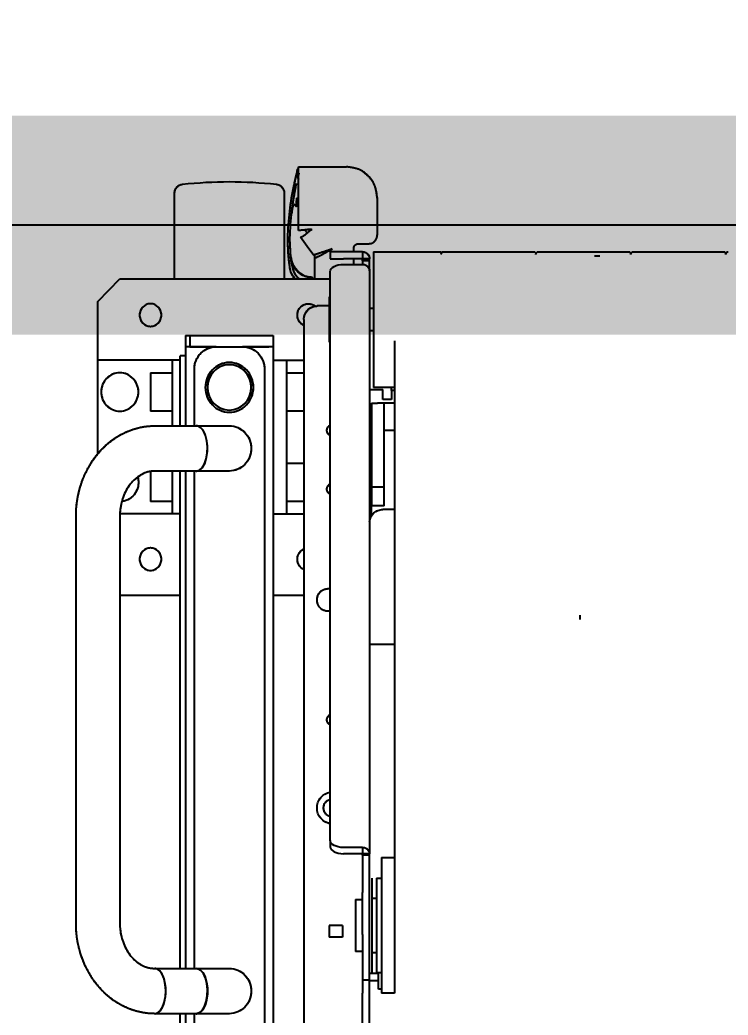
# Model space of a CAD drawing. Header units: centimetres. Extents: x 405564 to 502064, y 46284 to 60634.
# Drawn here: x 454321.94 to 454338.13, y 52716.22 to 52738.96 of the extents above; entities that cross this region are included whole.
import ezdxf
from ezdxf import colors
from ezdxf.entities.mleader import LeaderData, LeaderLine
from ezdxf.math import Vec2, Vec3
from ezdxf.xclip import XClip

# ---------------------------------------------------------------- set-up
doc = ezdxf.new("R2010")
doc.units = ezdxf.units.CM
doc.header["$XCLIPFRAME"] = 0
for name, pattern in [('ACAD_ISO07W100', [3, 0, -3]), ('DOT', [0.25, 0, -0.25]), ('SLD-2点鎖線', [12.7, 6.35, -1.27, 1.27, -1.27, 1.27, -1.27]), ('SLD-実線', [0])]:
    doc.linetypes.add(name, pattern=pattern)
for name, color, linetype in [('---___EB_draft03_cihazlar', 8, 'Continuous'), ('AS_DOS_TERAS_UST', 8, 'ACAD_ISO07W100'), ('AS_DUV', 8, 'Continuous'), ('AS_PYZ_BINA', 8, 'Continuous')]:
    doc.layers.add(name, color=color, linetype=linetype)
doc.layers.add('0-KRCN-MİMARİ-220526', color=8, linetype='Continuous', lineweight=9)
doc.layers.add('OL_Ic', color=8, linetype='Continuous', lineweight=9)
doc.styles.add('Normal_ITL', font='swissi.ttf')

# ---------------------------------------------------------------- blocks, each defined once
blk = doc.blocks.new('SMD Dizgi Makinesi')
at = {"layer": '---___EB_draft03_cihazlar', "linetype": 'SLD-実線'}
for p, q in [((275671.406, -39833.331), (275671.417, -39833.331)), ((275671.469, -39834.413), (275671.469, -39833.381)), ((275671.469, -39835.444), (275671.469, -39834.413)), ((275671.406, -39835.5), (275671.417, -39835.5)), ((275671.469, -39836.581), (275671.469, -39835.55)), ((275671.365, -39836.211), (275671.365, -39836.331)), ((275671.469, -39837.613), (275671.469, -39836.581)), ((275671.406, -39837.668), (275671.417, -39837.668)), ((275671.469, -39838.749), (275671.469, -39837.718)), ((275671.469, -39839.781), (275671.469, -39838.749)), ((275671.469, -39841.383), (275671.469, -39839.831)), ((275654.523, -39840.897), (275654.523, -39841.198)), ((275657.623, -39840.897), (275654.523, -39840.897)), ((275659.546, -39840.897), (275657.623, -39840.897)), ((275657.623, -39841.198), (275657.623, -39840.897)), ((275660.042, -39840.897), (275659.546, -39840.897)), ((275660.644, -39840.897), (275660.042, -39840.897)), ((275661.079, -39840.897), (275660.644, -39840.897)), ((275667.323, -39840.897), (275661.079, -39840.897)), ((275662.493, -39840.897), (275662.493, -39841.468)), ((275665.575, -39840.897), (275665.575, -39841.168)), ((275667.759, -39840.897), (275667.323, -39840.897)), ((275667.387, -39840.897), (275667.387, -39841.138)), ((275668.05, -39840.897), (275667.759, -39840.897)), ((275668.007, -39840.897), (275668.007, -39841.138)), ((275668.485, -39840.897), (275668.05, -39840.897)), ((275668.296, -39840.897), (275668.296, -39840.968)), ((275668.369, -39840.897), (275668.369, -39841.383)), ((275669.331, -39840.897), (275668.485, -39840.897)), ((275669.428, -39840.897), (275669.331, -39840.897)), ((275669.435, -39840.897), (275669.428, -39840.897)), ((275668.296, -39840.968), (275668.09, -39840.968)), ((275668.09, -39840.968), (275668.09, -39841.168)), ((275668.296, -39840.968), (275668.369, -39840.968)), ((275657.623, -39841.198), (275654.523, -39841.198)), ((275654.617, -39841.198), (275654.617, -39841.268)), ((275654.617, -39841.268), (275654.988, -39841.268)), ((275654.814, -39841.468), (275654.814, -39841.268)), ((275654.979, -39841.268), (275654.979, -39841.468)), ((275654.988, -39841.198), (275654.988, -39841.308)), ((275657.158, -39841.308), (275654.988, -39841.308)), ((275655.448, -39841.308), (275655.448, -39841.418)), ((275656.698, -39841.418), (275656.698, -39841.308)), ((275657.158, -39841.308), (275657.158, -39841.198)), ((275665.662, -39841.138), (275667.387, -39841.138)), ((275665.662, -39841.138), (275665.662, -39841.428)), ((275666.096, -39841.468), (275666.096, -39841.138)), ((275667.387, -39841.138), (275668.007, -39841.138)), ((275668.007, -39841.138), (275668.007, -39841.288)), ((275668.007, -39841.428), (275668.007, -39841.288)), ((275668.09, -39841.168), (275668.317, -39841.168)), ((275668.317, -39841.468), (275668.317, -39841.168)), ((275671.858, -39841.292), (275672.684, -39841.292)), ((275649.273, -39841.468), (275654.523, -39841.468)), ((275654.523, -39841.468), (275654.833, -39841.468)), ((275654.833, -39841.468), (275655.866, -39841.468)), ((275654.833, -39841.628), (275654.833, -39841.468)), ((275657.158, -39841.418), (275654.988, -39841.418)), ((275655.866, -39841.468), (275656.829, -39841.468)), ((275656.829, -39841.468), (275657.678, -39841.468)), ((275657.678, -39841.468), (275657.714, -39841.468)), ((275657.678, -39841.468), (275657.678, -39841.628)), ((275671.035, -39841.468), (275657.714, -39841.468)), ((275657.714, -39841.468), (275657.714, -39841.628)), ((275665.435, -39841.428), (275665.662, -39841.428)), ((275668.007, -39841.428), (275665.662, -39841.428)), ((275666.027, -39841.468), (275666.027, -39841.428)), ((275671.469, -39841.383), (275668.369, -39841.383)), ((275669.66, -39841.383), (275669.66, -39841.468)), ((275670.177, -39841.468), (275670.177, -39841.383)), ((275671.035, -39841.468), (275671.119, -39841.468)), ((275671.119, -39841.468), (275671.262, -39841.468)), ((275671.119, -39841.499), (275671.119, -39841.468)), ((275671.262, -39841.468), (275671.303, -39841.468)), ((275671.262, -39841.468), (275671.262, -39841.628)), ((275671.303, -39841.468), (275671.303, -39841.628)), ((275671.651, -39841.73), (275671.651, -39841.492)), ((275649.273, -39841.628), (275654.523, -39841.628)), ((275654.833, -39841.628), (275654.523, -39841.628)), ((275655.866, -39841.628), (275654.833, -39841.628)), ((275655.479, -39841.628), (275655.479, -39841.789)), ((275656.667, -39841.789), (275655.479, -39841.789)), ((275655.866, -39841.628), (275656.829, -39841.628)), ((275656.667, -39841.789), (275656.667, -39841.628)), ((275657.678, -39841.628), (275656.829, -39841.628)), ((275657.678, -39841.628), (275657.714, -39841.628)), ((275657.856, -39841.628), (275657.714, -39841.628)), ((275657.714, -39841.628), (275657.714, -39842.069)), ((275657.856, -39841.628), (275657.856, -39842.069)), ((275671.262, -39841.628), (275671.178, -39841.628)), ((275671.178, -39842.069), (275671.178, -39841.628)), ((275671.262, -39841.628), (275671.303, -39841.628)), ((275671.303, -39841.628), (275671.303, -39842.069)), ((275671.469, -39841.628), (275671.303, -39841.628)), ((275671.469, -39841.628), (275671.469, -39842.069)), ((275671.178, -39841.831), (275671.303, -39841.831)), ((275671.469, -39841.831), (275671.548, -39841.831)), ((275673.407, -39842.794), (275673.407, -39841.993)), ((275655.81, -39842.089), (275655.81, -39842.39)), ((275656.073, -39842.089), (275655.81, -39842.089)), ((275656.073, -39842.089), (275656.073, -39842.39)), ((275657.717, -39842.128), (275657.714, -39842.069)), ((275657.726, -39842.184), (275657.717, -39842.128)), ((275657.741, -39842.236), (275657.726, -39842.184)), ((275657.76, -39842.282), (275657.741, -39842.236)), ((275657.856, -39842.069), (275657.859, -39842.128)), ((275657.859, -39842.128), (275657.868, -39842.184)), ((275657.868, -39842.184), (275657.883, -39842.236)), ((275657.883, -39842.236), (275657.903, -39842.282)), ((275671.132, -39842.282), (275671.151, -39842.236)), ((275671.151, -39842.236), (275671.166, -39842.184)), ((275671.166, -39842.184), (275671.175, -39842.128)), ((275671.175, -39842.128), (275671.178, -39842.069)), ((275671.303, -39842.37), (275671.303, -39842.069)), ((275671.469, -39842.069), (275671.469, -39842.37)), ((275656.073, -39842.39), (275655.81, -39842.39)), ((275657.784, -39842.319), (275657.76, -39842.282)), ((275657.811, -39842.347), (275657.784, -39842.319)), ((275657.841, -39842.364), (275657.811, -39842.347)), ((275657.871, -39842.37), (275657.841, -39842.364)), ((275658.014, -39842.37), (275657.871, -39842.37)), ((275657.903, -39842.282), (275657.926, -39842.319)), ((275657.926, -39842.319), (275657.954, -39842.347)), ((275657.954, -39842.347), (275657.983, -39842.364)), ((275657.983, -39842.364), (275658.014, -39842.37)), ((275658.014, -39842.37), (275671.02, -39842.37)), ((275663.254, -39842.37), (275663.254, -39842.42)), ((275663.771, -39842.42), (275663.771, -39842.37)), ((275669.402, -39842.37), (275669.402, -39842.39)), ((275670.435, -39842.39), (275669.402, -39842.39)), ((275670.229, -39842.39), (275670.229, -39842.67)), ((275670.435, -39842.39), (275670.435, -39842.37)), ((275670.849, -39847.177), (275670.849, -39842.37)), ((275671.02, -39842.37), (275671.051, -39842.364)), ((275671.051, -39842.364), (275671.081, -39842.347)), ((275671.081, -39842.347), (275671.108, -39842.319)), ((275671.108, -39842.319), (275671.132, -39842.282)), ((275671.469, -39842.37), (275671.303, -39842.37)), ((275671.495, -39842.421), (275671.482, -39842.416)), ((275671.5, -39842.423), (275671.495, -39842.421)), ((275671.328, -39842.725), (275670.849, -39842.725)), ((275670.849, -39842.774), (275670.873, -39842.774)), ((275670.873, -39842.774), (275670.888, -39842.775)), ((275671.328, -39842.725), (275671.328, -39842.725)), ((275671.599, -39842.897), (275671.389, -39842.745)), ((275671.809, -39843.048), (275671.599, -39842.897)), ((275671.966, -39842.957), (275671.897, -39842.894)), ((275671.951, -39842.864), (275671.933, -39842.851)), ((275673.407, -39843.094), (275673.407, -39842.794)), ((275669.919, -39842.97), (275651.475, -39842.97)), ((275663.616, -39842.97), (275663.616, -39843.671)), ((275665.476, -39843.371), (275665.476, -39842.97)), ((275665.76, -39842.97), (275665.76, -39843.371)), ((275666.638, -39843.371), (275666.638, -39842.97)), ((275667.826, -39842.97), (275667.826, -39843.371)), ((275668.705, -39843.371), (275668.705, -39842.97)), ((275668.989, -39843.371), (275668.989, -39842.97)), ((275671.951, -39843.094), (275673.407, -39843.094)), ((275672.53, -39843.094), (275672.502, -39843.145)), ((275672.694, -39843.128), (275672.697, -39843.094)), ((275673.03, -39843.14), (275673.006, -39843.145)), ((275673.006, -39843.145), (275673.006, -39843.196)), ((275673.198, -39843.154), (275673.17, -39843.16)), ((275665.476, -39843.671), (275665.476, -39843.371)), ((275668.989, -39843.371), (275665.476, -39843.371)), ((275668.989, -39843.671), (275668.989, -39843.371)), ((275670.906, -39843.212), (275670.849, -39843.203)), ((275671.335, -39843.266), (275671.351, -39843.268)), ((275672.805, -39843.421), (275670.849, -39843.421)), ((275669.299, -39843.671), (275652.25, -39843.671)), ((275669.299, -39843.671), (275669.299, -39843.772)), ((275669.557, -39843.671), (275669.299, -39843.671)), ((275669.299, -39843.772), (275669.299, -39844.372)), ((275669.299, -39844.372), (275669.299, -39843.772)), ((275669.557, -39843.772), (275669.557, -39843.671)), ((275669.557, -39845.574), (275669.557, -39843.772)), ((275668.782, -39843.872), (275652.766, -39843.872)), ((275669.299, -39844.973), (275669.299, -39844.372)), ((275654.058, -39844.673), (275654.058, -39845.424)), ((275655.091, -39845.424), (275655.091, -39844.673)), ((275666.457, -39844.673), (275666.457, -39845.424)), ((275667.491, -39845.424), (275667.491, -39844.673)), ((275669.299, -39845.574), (275669.299, -39844.973)), ((275669.299, -39844.973), (275669.299, -39845.574)), ((275654.222, -39845.241), (275654.337, -39845.202)), ((275654.369, -39845.194), (275654.249, -39845.23)), ((275654.337, -39845.202), (275654.469, -39845.179)), ((275654.504, -39845.176), (275654.369, -39845.194)), ((275654.469, -39845.179), (275654.61, -39845.174)), ((275654.645, -39845.176), (275654.504, -39845.176)), ((275654.61, -39845.174), (275654.748, -39845.188)), ((275654.78, -39845.194), (275654.645, -39845.176)), ((275654.748, -39845.188), (275654.873, -39845.219)), ((275654.901, -39845.23), (275654.78, -39845.194)), ((275654.873, -39845.219), (275654.975, -39845.266)), ((275666.621, -39845.241), (275666.736, -39845.202)), ((275666.648, -39845.23), (275666.768, -39845.194)), ((275666.736, -39845.202), (275666.869, -39845.179)), ((275666.768, -39845.194), (275666.904, -39845.176)), ((275666.869, -39845.179), (275667.009, -39845.174)), ((275666.904, -39845.176), (275667.044, -39845.176)), ((275667.009, -39845.174), (275667.147, -39845.188)), ((275667.044, -39845.176), (275667.18, -39845.194)), ((275667.147, -39845.188), (275667.272, -39845.219)), ((275667.18, -39845.194), (275667.3, -39845.23)), ((275667.272, -39845.219), (275667.375, -39845.266)), ((275654.058, -39845.424), (275654.077, -39845.356)), ((275654.059, -39845.407), (275654.058, -39845.424)), ((275654.058, -39845.424), (275654.058, -39846.371)), ((275654.058, -39845.429), (275654.058, -39845.424)), ((275654.088, -39845.34), (275654.059, -39845.407)), ((275654.077, -39845.356), (275654.133, -39845.294)), ((275654.153, -39845.28), (275654.088, -39845.34)), ((275654.133, -39845.294), (275654.222, -39845.241)), ((275654.249, -39845.23), (275654.153, -39845.28)), ((275654.997, -39845.28), (275654.901, -39845.23)), ((275654.975, -39845.266), (275655.048, -39845.324)), ((275655.061, -39845.34), (275654.997, -39845.28)), ((275655.048, -39845.324), (275655.086, -39845.39)), ((275655.09, -39845.407), (275655.061, -39845.34)), ((275655.086, -39845.39), (275655.091, -39845.429)), ((275655.091, -39845.424), (275655.09, -39845.407)), ((275655.091, -39846.376), (275655.091, -39845.424)), ((275666.457, -39845.424), (275666.476, -39845.356)), ((275666.457, -39845.424), (275666.459, -39845.407)), ((275666.457, -39845.429), (275666.457, -39845.424)), ((275666.457, -39845.424), (275666.457, -39846.376)), ((275666.459, -39845.407), (275666.487, -39845.34)), ((275666.476, -39845.356), (275666.532, -39845.294)), ((275666.487, -39845.34), (275666.552, -39845.28)), ((275666.532, -39845.294), (275666.621, -39845.241)), ((275666.552, -39845.28), (275666.648, -39845.23)), ((275667.3, -39845.23), (275667.396, -39845.28)), ((275667.375, -39845.266), (275667.448, -39845.324)), ((275667.396, -39845.28), (275667.461, -39845.34)), ((275667.448, -39845.324), (275667.486, -39845.39)), ((275667.461, -39845.34), (275667.489, -39845.407)), ((275667.486, -39845.39), (275667.49, -39845.429)), ((275667.489, -39845.407), (275667.49, -39845.424)), ((275667.49, -39846.376), (275667.49, -39845.424)), ((275654.058, -39845.674), (275652.25, -39845.674)), ((275652.766, -39845.474), (275654.058, -39845.474)), ((275655.091, -39845.474), (275666.457, -39845.474)), ((275666.457, -39845.674), (275655.091, -39845.674)), ((275667.49, -39845.474), (275668.782, -39845.474)), ((275669.299, -39845.674), (275667.49, -39845.674)), ((275669.092, -39845.674), (275669.092, -39845.795)), ((275669.557, -39845.574), (275669.299, -39845.574)), ((275669.299, -39845.574), (275669.299, -39845.674)), ((275669.557, -39845.674), (275669.299, -39845.674)), ((275669.557, -39845.674), (275669.557, -39845.574)), ((275653.49, -39845.795), (275654.058, -39845.795)), ((275655.091, -39845.795), (275666.457, -39845.795)), ((275663.616, -39845.795), (275663.616, -39847.177)), ((275665.476, -39845.795), (275665.476, -39845.975)), ((275667.49, -39845.795), (275668.059, -39845.795)), ((275667.955, -39845.795), (275667.955, -39845.805)), ((275668.575, -39845.805), (275667.955, -39845.805)), ((275668.059, -39845.795), (275669.092, -39845.795)), ((275668.575, -39845.805), (275668.575, -39845.795)), ((275668.989, -39845.795), (275668.989, -39845.975)), ((275654.369, -39846.147), (275654.504, -39846.128)), ((275654.447, -39846.134), (275654.586, -39846.126)), ((275654.504, -39846.128), (275654.645, -39846.128)), ((275654.586, -39846.126), (275654.725, -39846.137)), ((275654.645, -39846.128), (275654.78, -39846.147)), ((275665.476, -39845.975), (275666.457, -39845.975)), ((275665.476, -39845.975), (275665.476, -39847.175)), ((275665.76, -39845.975), (275665.76, -39846.476)), ((275667.49, -39845.975), (275668.989, -39845.975)), ((275667.826, -39845.975), (275667.826, -39846.476)), ((275668.705, -39846.476), (275668.705, -39845.975)), ((275668.989, -39845.975), (275668.989, -39847.677)), ((275670.849, -39845.925), (275672.805, -39845.925)), ((275654.058, -39846.383), (275654.071, -39846.32)), ((275654.059, -39846.359), (275654.088, -39846.293)), ((275654.071, -39846.32), (275654.121, -39846.256)), ((275654.088, -39846.293), (275654.153, -39846.232)), ((275654.121, -39846.256), (275654.205, -39846.201)), ((275654.153, -39846.232), (275654.249, -39846.182)), ((275654.205, -39846.201), (275654.316, -39846.16)), ((275654.249, -39846.182), (275654.369, -39846.147)), ((275654.316, -39846.16), (275654.447, -39846.134)), ((275654.725, -39846.137), (275654.853, -39846.165)), ((275654.78, -39846.147), (275654.901, -39846.182)), ((275654.853, -39846.165), (275654.96, -39846.21)), ((275654.901, -39846.182), (275654.997, -39846.232)), ((275654.96, -39846.21), (275655.039, -39846.266)), ((275654.997, -39846.232), (275655.061, -39846.293)), ((275655.039, -39846.266), (275655.083, -39846.331)), ((275655.061, -39846.293), (275655.09, -39846.359)), ((275655.083, -39846.331), (275655.091, -39846.374)), ((275654.058, -39846.376), (275654.059, -39846.359)), ((275655.09, -39846.359), (275655.091, -39846.376)), ((275666.45, -39846.476), (275665.76, -39846.476)), ((275668.705, -39846.476), (275667.826, -39846.476)), ((275665.424, -39847.177), (275656.124, -39847.177)), ((275670.332, -39847.677), (275670.849, -39847.177)), ((275666.849, -39847.677), (275668.989, -39847.677)), ((275668.989, -39847.677), (275670.332, -39847.677)), ((275656.124, -39848.178), (275665.424, -39848.178))]:
    blk.add_line(p, q, dxfattribs=at)
at = {"layer": '---___EB_draft03_cihazlar', "linetype": 'SLD-2点鎖線'}
for p, q in [((275671.406, -39833.331), (275671.417, -39833.331)), ((275671.469, -39834.413), (275671.469, -39833.381)), ((275671.469, -39835.444), (275671.469, -39834.413)), ((275671.406, -39835.5), (275671.417, -39835.5)), ((275671.469, -39836.581), (275671.469, -39835.55)), ((275671.365, -39836.211), (275671.365, -39836.331)), ((275671.469, -39837.613), (275671.469, -39836.581)), ((275671.406, -39837.668), (275671.417, -39837.668)), ((275671.469, -39838.749), (275671.469, -39837.718)), ((275671.469, -39839.781), (275671.469, -39838.749)), ((275671.469, -39841.383), (275671.469, -39839.831)), ((275654.523, -39840.897), (275654.523, -39841.198)), ((275657.623, -39840.897), (275654.523, -39840.897)), ((275657.623, -39841.198), (275657.623, -39840.897)), ((275659.546, -39840.897), (275657.623, -39840.897)), ((275660.042, -39840.897), (275659.546, -39840.897)), ((275660.644, -39840.897), (275660.042, -39840.897)), ((275661.079, -39840.897), (275660.644, -39840.897)), ((275667.323, -39840.897), (275661.079, -39840.897)), ((275662.493, -39840.897), (275662.493, -39841.468)), ((275665.575, -39840.897), (275665.575, -39841.168)), ((275667.759, -39840.897), (275667.323, -39840.897)), ((275667.387, -39840.897), (275667.387, -39841.138)), ((275668.05, -39840.897), (275667.759, -39840.897)), ((275668.007, -39840.897), (275668.007, -39841.138)), ((275668.485, -39840.897), (275668.05, -39840.897)), ((275668.296, -39840.897), (275668.296, -39840.968)), ((275668.369, -39840.897), (275668.369, -39841.383)), ((275669.331, -39840.897), (275668.485, -39840.897)), ((275669.428, -39840.897), (275669.331, -39840.897)), ((275669.435, -39840.897), (275669.428, -39840.897)), ((275668.296, -39840.968), (275668.09, -39840.968)), ((275668.09, -39840.968), (275668.09, -39841.168)), ((275668.296, -39840.968), (275668.369, -39840.968)), ((275657.623, -39841.198), (275654.523, -39841.198)), ((275654.617, -39841.198), (275654.617, -39841.268)), ((275654.617, -39841.268), (275654.988, -39841.268)), ((275654.814, -39841.468), (275654.814, -39841.268)), ((275654.979, -39841.268), (275654.979, -39841.468)), ((275654.988, -39841.198), (275654.988, -39841.308)), ((275657.158, -39841.308), (275654.988, -39841.308)), ((275655.448, -39841.308), (275655.448, -39841.418)), ((275656.698, -39841.418), (275656.698, -39841.308)), ((275657.158, -39841.308), (275657.158, -39841.198)), ((275665.662, -39841.138), (275667.387, -39841.138)), ((275665.662, -39841.138), (275665.662, -39841.428)), ((275666.096, -39841.468), (275666.096, -39841.138)), ((275667.387, -39841.138), (275668.007, -39841.138)), ((275668.007, -39841.138), (275668.007, -39841.288)), ((275668.007, -39841.428), (275668.007, -39841.288)), ((275668.09, -39841.168), (275668.317, -39841.168)), ((275668.317, -39841.468), (275668.317, -39841.168)), ((275671.858, -39841.292), (275672.684, -39841.292)), ((275649.273, -39841.468), (275654.523, -39841.468)), ((275654.523, -39841.468), (275654.833, -39841.468)), ((275654.833, -39841.468), (275655.866, -39841.468)), ((275654.833, -39841.628), (275654.833, -39841.468)), ((275657.158, -39841.418), (275654.988, -39841.418)), ((275655.866, -39841.468), (275656.829, -39841.468)), ((275656.829, -39841.468), (275657.678, -39841.468)), ((275657.678, -39841.468), (275657.714, -39841.468)), ((275657.678, -39841.468), (275657.678, -39841.628)), ((275671.035, -39841.468), (275657.714, -39841.468)), ((275657.714, -39841.468), (275657.714, -39841.628)), ((275665.435, -39841.428), (275665.662, -39841.428)), ((275668.007, -39841.428), (275665.662, -39841.428)), ((275666.027, -39841.468), (275666.027, -39841.428)), ((275671.469, -39841.383), (275668.369, -39841.383)), ((275669.66, -39841.383), (275669.66, -39841.468)), ((275670.177, -39841.468), (275670.177, -39841.383)), ((275671.035, -39841.468), (275671.119, -39841.468)), ((275671.119, -39841.468), (275671.262, -39841.468)), ((275671.119, -39841.499), (275671.119, -39841.468)), ((275671.262, -39841.468), (275671.303, -39841.468)), ((275671.262, -39841.468), (275671.262, -39841.628)), ((275671.303, -39841.468), (275671.303, -39841.628)), ((275671.651, -39841.73), (275671.651, -39841.492)), ((275649.273, -39841.628), (275654.523, -39841.628)), ((275654.833, -39841.628), (275654.523, -39841.628)), ((275655.866, -39841.628), (275654.833, -39841.628)), ((275655.479, -39841.628), (275655.479, -39841.789)), ((275656.667, -39841.789), (275655.479, -39841.789)), ((275655.866, -39841.628), (275656.829, -39841.628)), ((275656.667, -39841.789), (275656.667, -39841.628)), ((275657.678, -39841.628), (275656.829, -39841.628)), ((275657.678, -39841.628), (275657.714, -39841.628)), ((275657.856, -39841.628), (275657.714, -39841.628)), ((275657.714, -39841.628), (275657.714, -39842.069)), ((275657.856, -39841.628), (275657.856, -39842.069)), ((275671.262, -39841.628), (275671.178, -39841.628)), ((275671.178, -39842.069), (275671.178, -39841.628)), ((275671.262, -39841.628), (275671.303, -39841.628)), ((275671.303, -39841.628), (275671.303, -39842.069)), ((275671.469, -39841.628), (275671.303, -39841.628)), ((275671.469, -39841.628), (275671.469, -39842.069)), ((275671.178, -39841.831), (275671.303, -39841.831)), ((275671.469, -39841.831), (275671.548, -39841.831)), ((275673.407, -39842.794), (275673.407, -39841.993)), ((275655.81, -39842.089), (275655.81, -39842.39)), ((275656.073, -39842.089), (275655.81, -39842.089)), ((275656.073, -39842.089), (275656.073, -39842.39)), ((275657.717, -39842.128), (275657.714, -39842.069)), ((275657.726, -39842.184), (275657.717, -39842.128)), ((275657.741, -39842.236), (275657.726, -39842.184)), ((275657.76, -39842.282), (275657.741, -39842.236)), ((275657.856, -39842.069), (275657.859, -39842.128)), ((275657.859, -39842.128), (275657.868, -39842.184)), ((275657.868, -39842.184), (275657.883, -39842.236)), ((275657.883, -39842.236), (275657.903, -39842.282)), ((275671.132, -39842.282), (275671.151, -39842.236)), ((275671.151, -39842.236), (275671.166, -39842.184)), ((275671.166, -39842.184), (275671.175, -39842.128)), ((275671.175, -39842.128), (275671.178, -39842.069)), ((275671.303, -39842.37), (275671.303, -39842.069)), ((275671.469, -39842.069), (275671.469, -39842.37)), ((275656.073, -39842.39), (275655.81, -39842.39)), ((275657.784, -39842.319), (275657.76, -39842.282)), ((275657.811, -39842.347), (275657.784, -39842.319)), ((275657.841, -39842.364), (275657.811, -39842.347)), ((275657.871, -39842.37), (275657.841, -39842.364)), ((275658.014, -39842.37), (275657.871, -39842.37)), ((275657.903, -39842.282), (275657.926, -39842.319)), ((275657.926, -39842.319), (275657.954, -39842.347)), ((275657.954, -39842.347), (275657.983, -39842.364)), ((275657.983, -39842.364), (275658.014, -39842.37)), ((275658.014, -39842.37), (275671.02, -39842.37)), ((275663.254, -39842.37), (275663.254, -39842.42)), ((275663.771, -39842.42), (275663.771, -39842.37)), ((275669.402, -39842.37), (275669.402, -39842.39)), ((275670.435, -39842.39), (275669.402, -39842.39)), ((275670.229, -39842.39), (275670.229, -39842.67)), ((275670.435, -39842.39), (275670.435, -39842.37)), ((275670.849, -39847.177), (275670.849, -39842.37)), ((275671.02, -39842.37), (275671.051, -39842.364)), ((275671.051, -39842.364), (275671.081, -39842.347)), ((275671.081, -39842.347), (275671.108, -39842.319)), ((275671.108, -39842.319), (275671.132, -39842.282)), ((275671.469, -39842.37), (275671.303, -39842.37)), ((275671.495, -39842.421), (275671.482, -39842.416)), ((275671.5, -39842.423), (275671.495, -39842.421)), ((275671.328, -39842.725), (275670.849, -39842.725)), ((275670.849, -39842.774), (275670.873, -39842.774)), ((275670.873, -39842.774), (275670.888, -39842.775)), ((275671.328, -39842.725), (275671.328, -39842.725)), ((275671.599, -39842.897), (275671.389, -39842.745)), ((275671.809, -39843.048), (275671.599, -39842.897)), ((275671.966, -39842.957), (275671.897, -39842.894)), ((275671.951, -39842.864), (275671.933, -39842.851)), ((275673.407, -39843.094), (275673.407, -39842.794)), ((275669.919, -39842.97), (275651.475, -39842.97)), ((275663.616, -39842.97), (275663.616, -39843.671)), ((275665.476, -39843.371), (275665.476, -39842.97)), ((275665.76, -39842.97), (275665.76, -39843.371)), ((275666.638, -39843.371), (275666.638, -39842.97)), ((275667.826, -39842.97), (275667.826, -39843.371)), ((275668.705, -39843.371), (275668.705, -39842.97)), ((275668.989, -39843.371), (275668.989, -39842.97)), ((275671.951, -39843.094), (275673.407, -39843.094)), ((275672.53, -39843.094), (275672.502, -39843.145)), ((275672.694, -39843.128), (275672.697, -39843.094)), ((275673.03, -39843.14), (275673.006, -39843.145)), ((275673.006, -39843.145), (275673.006, -39843.196)), ((275673.198, -39843.154), (275673.17, -39843.16)), ((275665.476, -39843.671), (275665.476, -39843.371)), ((275668.989, -39843.371), (275665.476, -39843.371)), ((275668.989, -39843.671), (275668.989, -39843.371)), ((275670.906, -39843.212), (275670.849, -39843.203)), ((275671.335, -39843.266), (275671.351, -39843.268)), ((275672.805, -39843.421), (275670.849, -39843.421)), ((275669.299, -39843.671), (275652.25, -39843.671)), ((275669.299, -39843.671), (275669.299, -39843.772)), ((275669.557, -39843.671), (275669.299, -39843.671)), ((275669.299, -39843.772), (275669.299, -39844.372)), ((275669.299, -39844.372), (275669.299, -39843.772)), ((275669.557, -39843.772), (275669.557, -39843.671)), ((275669.557, -39845.574), (275669.557, -39843.772)), ((275668.782, -39843.872), (275652.766, -39843.872)), ((275669.299, -39844.973), (275669.299, -39844.372)), ((275654.058, -39844.673), (275654.058, -39845.424)), ((275655.091, -39845.424), (275655.091, -39844.673)), ((275666.457, -39844.673), (275666.457, -39845.424)), ((275667.491, -39845.424), (275667.491, -39844.673)), ((275669.299, -39844.973), (275669.299, -39845.574)), ((275669.299, -39845.574), (275669.299, -39844.973)), ((275654.222, -39845.241), (275654.337, -39845.202)), ((275654.369, -39845.194), (275654.249, -39845.23)), ((275654.337, -39845.202), (275654.469, -39845.179)), ((275654.504, -39845.176), (275654.369, -39845.194)), ((275654.469, -39845.179), (275654.61, -39845.174)), ((275654.645, -39845.176), (275654.504, -39845.176)), ((275654.61, -39845.174), (275654.748, -39845.188)), ((275654.78, -39845.194), (275654.645, -39845.176)), ((275654.748, -39845.188), (275654.873, -39845.219)), ((275654.901, -39845.23), (275654.78, -39845.194)), ((275654.873, -39845.219), (275654.975, -39845.266)), ((275666.621, -39845.241), (275666.736, -39845.202)), ((275666.648, -39845.23), (275666.768, -39845.194)), ((275666.736, -39845.202), (275666.869, -39845.179)), ((275666.768, -39845.194), (275666.904, -39845.176)), ((275666.869, -39845.179), (275667.009, -39845.174)), ((275666.904, -39845.176), (275667.044, -39845.176)), ((275667.009, -39845.174), (275667.147, -39845.188)), ((275667.044, -39845.176), (275667.18, -39845.194)), ((275667.147, -39845.188), (275667.272, -39845.219)), ((275667.18, -39845.194), (275667.3, -39845.23)), ((275667.272, -39845.219), (275667.375, -39845.266)), ((275654.058, -39845.424), (275654.077, -39845.356)), ((275654.059, -39845.407), (275654.058, -39845.424)), ((275654.058, -39845.424), (275654.058, -39846.371)), ((275654.058, -39845.429), (275654.058, -39845.424)), ((275654.088, -39845.34), (275654.059, -39845.407)), ((275654.077, -39845.356), (275654.133, -39845.294)), ((275654.153, -39845.28), (275654.088, -39845.34)), ((275654.133, -39845.294), (275654.222, -39845.241)), ((275654.249, -39845.23), (275654.153, -39845.28)), ((275654.997, -39845.28), (275654.901, -39845.23)), ((275654.975, -39845.266), (275655.048, -39845.324)), ((275655.061, -39845.34), (275654.997, -39845.28)), ((275655.048, -39845.324), (275655.086, -39845.39)), ((275655.09, -39845.407), (275655.061, -39845.34)), ((275655.086, -39845.39), (275655.091, -39845.429)), ((275655.091, -39845.424), (275655.09, -39845.407)), ((275655.091, -39846.376), (275655.091, -39845.424)), ((275666.457, -39845.424), (275666.476, -39845.356)), ((275666.457, -39845.424), (275666.459, -39845.407)), ((275666.457, -39845.424), (275666.457, -39846.376)), ((275666.457, -39845.429), (275666.457, -39845.424)), ((275666.459, -39845.407), (275666.487, -39845.34)), ((275666.476, -39845.356), (275666.532, -39845.294)), ((275666.487, -39845.34), (275666.552, -39845.28)), ((275666.532, -39845.294), (275666.621, -39845.241)), ((275666.552, -39845.28), (275666.648, -39845.23)), ((275667.3, -39845.23), (275667.396, -39845.28)), ((275667.375, -39845.266), (275667.448, -39845.324)), ((275667.396, -39845.28), (275667.461, -39845.34)), ((275667.448, -39845.324), (275667.486, -39845.39)), ((275667.461, -39845.34), (275667.489, -39845.407)), ((275667.486, -39845.39), (275667.49, -39845.429)), ((275667.489, -39845.407), (275667.49, -39845.424)), ((275667.49, -39846.376), (275667.49, -39845.424)), ((275654.058, -39845.674), (275652.25, -39845.674)), ((275652.766, -39845.474), (275654.058, -39845.474)), ((275655.091, -39845.474), (275666.457, -39845.474)), ((275666.457, -39845.674), (275655.091, -39845.674)), ((275667.49, -39845.474), (275668.782, -39845.474)), ((275669.299, -39845.674), (275667.49, -39845.674)), ((275669.092, -39845.674), (275669.092, -39845.795)), ((275669.299, -39845.574), (275669.299, -39845.674)), ((275669.557, -39845.574), (275669.299, -39845.574)), ((275669.557, -39845.674), (275669.299, -39845.674)), ((275669.557, -39845.674), (275669.557, -39845.574)), ((275653.49, -39845.795), (275654.058, -39845.795)), ((275655.091, -39845.795), (275666.457, -39845.795)), ((275663.616, -39845.795), (275663.616, -39847.177)), ((275665.476, -39845.795), (275665.476, -39845.975)), ((275667.49, -39845.795), (275668.059, -39845.795)), ((275667.955, -39845.795), (275667.955, -39845.805)), ((275668.575, -39845.805), (275667.955, -39845.805)), ((275668.059, -39845.795), (275669.092, -39845.795)), ((275668.575, -39845.805), (275668.575, -39845.795)), ((275668.989, -39845.795), (275668.989, -39845.975)), ((275654.369, -39846.147), (275654.504, -39846.128)), ((275654.447, -39846.134), (275654.586, -39846.126)), ((275654.504, -39846.128), (275654.645, -39846.128)), ((275654.586, -39846.126), (275654.725, -39846.137)), ((275654.645, -39846.128), (275654.78, -39846.147)), ((275665.476, -39845.975), (275666.457, -39845.975)), ((275665.476, -39845.975), (275665.476, -39847.175)), ((275665.76, -39845.975), (275665.76, -39846.476)), ((275667.49, -39845.975), (275668.989, -39845.975)), ((275667.826, -39845.975), (275667.826, -39846.476)), ((275668.705, -39846.476), (275668.705, -39845.975)), ((275668.989, -39845.975), (275668.989, -39847.677)), ((275670.849, -39845.925), (275672.805, -39845.925)), ((275654.058, -39846.383), (275654.071, -39846.32)), ((275654.059, -39846.359), (275654.088, -39846.293)), ((275654.071, -39846.32), (275654.121, -39846.256)), ((275654.088, -39846.293), (275654.153, -39846.232)), ((275654.121, -39846.256), (275654.205, -39846.201)), ((275654.153, -39846.232), (275654.249, -39846.182)), ((275654.205, -39846.201), (275654.316, -39846.16)), ((275654.249, -39846.182), (275654.369, -39846.147)), ((275654.316, -39846.16), (275654.447, -39846.134)), ((275654.725, -39846.137), (275654.853, -39846.165)), ((275654.78, -39846.147), (275654.901, -39846.182)), ((275654.853, -39846.165), (275654.96, -39846.21)), ((275654.901, -39846.182), (275654.997, -39846.232)), ((275654.96, -39846.21), (275655.039, -39846.266)), ((275654.997, -39846.232), (275655.061, -39846.293)), ((275655.039, -39846.266), (275655.083, -39846.331)), ((275655.061, -39846.293), (275655.09, -39846.359)), ((275655.083, -39846.331), (275655.091, -39846.374)), ((275654.058, -39846.376), (275654.059, -39846.359)), ((275655.09, -39846.359), (275655.091, -39846.376)), ((275666.45, -39846.476), (275665.76, -39846.476)), ((275668.705, -39846.476), (275667.826, -39846.476)), ((275665.424, -39847.177), (275656.124, -39847.177)), ((275670.332, -39847.677), (275670.849, -39847.177)), ((275666.849, -39847.677), (275668.989, -39847.677)), ((275668.989, -39847.677), (275670.332, -39847.677)), ((275656.124, -39848.178), (275665.424, -39848.178))]:
    blk.add_line(p, q, dxfattribs=at)
at = {"layer": '---___EB_draft03_cihazlar', "color": 1, "const_width": 5}
blk.add_lwpolyline([(275672.077, -39868.157), (275672.077, -39731.157)], dxfattribs=at)
at = {"layer": '---___EB_draft03_cihazlar', "color": 1}
blk.add_lwpolyline([(275426.077, -39731.157), (275672.077, -39731.157), (275672.077, -39868.157), (275426.077, -39868.157), (275426.077, -39731.157)], dxfattribs=at)
at = {"layer": '---___EB_draft03_cihazlar', "linetype": 'SLD-2点鎖線'}
for centre, major_axis, start_param, end_param in [((275671.417, -39833.276), (-0.0517, 0), 1.570796, 3.141593), ((275671.417, -39833.381), (-0.0517, 0), 3.141593, 4.712389), ((275671.417, -39835.444), (-0.0517, 0), 1.570796, 3.141593), ((275671.417, -39835.55), (-0.0517, 0), 3.141593, 4.712389), ((275671.417, -39837.613), (-0.0517, 0), 1.570796, 3.141593), ((275671.417, -39837.718), (-0.0517, 0), 3.141593, 4.712389), ((275671.417, -39839.781), (-0.0517, 0), 1.570796, 3.141593), ((275665.28, -39841.182), (-0.296, 0), 1.626895, 3.191997), ((275657.702, -39841.618), (-0.155, 0), 3.072913, 4.632594), ((275671.023, -39841.618), (-0.155, 0), 3.072913, 4.632594), ((275671.303, -39841.628), (-0.165, 0), 3.141593, 4.712389), ((275658.759, -39842.32), (-0.362, 0), 0.143348, 2.998245), ((275658.759, -39842.32), (-0.207, 0), 0.25268, 2.888912), ((275660.774, -39842.32), (-0.129, 0), 0.411517, 2.730076), ((275663.512, -39842.42), (-0.258, 0), 0, 3.141593), ((275666.044, -39842.32), (-0.129, 0), 0.411517, 1.570796), ((275666.044, -39842.32), (-0.129, 0), 1.570796, 2.730076), ((275667.387, -39842.32), (-0.129, 0), 0.411517, 1.570796), ((275667.387, -39842.32), (-0.129, 0), 1.570796, 2.730076), ((275670.022, -39842.87), (-0.258, 0), 0.411517, 3.80787), ((275669.919, -39842.67), (-0.31, 0), 1.570796, 3.141593), ((275664.442, -39842.87), (-0.258, 0), 0.411517, 2.730076), ((275671.559, -39836.61), (-6.896, 0), 1.603159, 1.782157), ((275671.909, -39837.194), (-6.291, 0), 1.401456, 1.407439), ((275671.909, -39837.194), (-6.343, 0), 1.448009, 1.550893), ((275671.909, -39837.194), (-6.291, 0), 1.457981, 1.550679), ((275671.559, -39836.61), (-6.947, 0), 1.602964, 1.780562), ((275672.805, -39843.621), (-0.207, 0), 3.248941, 4.712389), ((275662.737, -39844.673), (-10.333, 0), 3.034244, 3.248942), ((275668.782, -39844.372), (-0.517, 0), 3.141593, 4.712389), ((275654.575, -39844.673), (-0.517, 0), 3.141593, 6.283185), ((275666.974, -39844.673), (-0.517, 0), 3.141593, 6.283185), ((275668.369, -39844.673), (-0.568, 0), 4.712389, 10.995574), ((275668.369, -39844.673), (-0.517, 0), 4.712389, 10.995574), ((275668.782, -39844.973), (-0.517, 0), 1.570796, 3.141593), ((275672.805, -39845.724), (-0.207, 0), 1.570796, 3.034244), ((275664.442, -39846.476), (-0.258, 0), 4.712389, 10.995574), ((275670.022, -39846.476), (-0.258, 0), 4.712389, 10.995574), ((275666.199, -39847.177), (-0.439, 0), 4.44202, 6.161352), ((275668.265, -39847.177), (-0.439, 0), 4.712389, 10.995574)]:
    blk.add_ellipse(centre, major_axis=major_axis, ratio=0.969208, start_param=start_param, end_param=end_param, dxfattribs=at)
at = {"layer": '---___EB_draft03_cihazlar', "linetype": 'SLD-実線'}
for centre, major_axis, start_param, end_param in [((275671.417, -39833.276), (-0.0517, 0), 1.570796, 3.141593), ((275671.417, -39833.381), (-0.0517, 0), 3.141593, 4.712389), ((275671.417, -39835.444), (-0.0517, 0), 1.570796, 3.141593), ((275671.417, -39835.55), (-0.0517, 0), 3.141593, 4.712389), ((275671.417, -39837.613), (-0.0517, 0), 1.570796, 3.141593), ((275671.417, -39837.718), (-0.0517, 0), 3.141593, 4.712389), ((275671.417, -39839.781), (-0.0517, 0), 1.570796, 3.141593), ((275665.28, -39841.182), (-0.296, 0), 1.626895, 3.191997), ((275657.702, -39841.618), (-0.155, 0), 3.072913, 4.632594), ((275671.023, -39841.618), (-0.155, 0), 3.072913, 4.632594), ((275671.303, -39841.628), (-0.165, 0), 3.141593, 4.712389), ((275658.759, -39842.32), (-0.362, 0), 0.143348, 2.998245), ((275658.759, -39842.32), (-0.207, 0), 0.25268, 2.888912), ((275660.774, -39842.32), (-0.129, 0), 0.411517, 2.730076), ((275663.512, -39842.42), (-0.258, 0), 0, 3.141593), ((275666.044, -39842.32), (-0.129, 0), 0.411517, 1.570796), ((275666.044, -39842.32), (-0.129, 0), 1.570796, 2.730076), ((275667.387, -39842.32), (-0.129, 0), 0.411517, 1.570796), ((275667.387, -39842.32), (-0.129, 0), 1.570796, 2.730076), ((275670.022, -39842.87), (-0.258, 0), 0.411517, 3.80787), ((275669.919, -39842.67), (-0.31, 0), 1.570796, 3.141593), ((275664.442, -39842.87), (-0.258, 0), 0.411517, 2.730076), ((275671.559, -39836.61), (-6.896, 0), 1.603159, 1.782157), ((275671.909, -39837.194), (-6.291, 0), 1.401456, 1.407439), ((275671.909, -39837.194), (-6.343, 0), 1.448009, 1.550893), ((275671.909, -39837.194), (-6.291, 0), 1.457981, 1.550679), ((275671.559, -39836.61), (-6.947, 0), 1.602964, 1.780562), ((275672.805, -39843.621), (-0.207, 0), 3.248941, 4.712389), ((275662.737, -39844.673), (-10.333, 0), 3.034244, 3.248942), ((275668.782, -39844.372), (-0.517, 0), 3.141593, 4.712389), ((275654.575, -39844.673), (-0.517, 0), 3.141593, 6.283185), ((275666.974, -39844.673), (-0.517, 0), 3.141593, 6.283185), ((275668.369, -39844.673), (-0.568, 0), 4.712389, 10.995574), ((275668.369, -39844.673), (-0.517, 0), 4.712389, 10.995574), ((275668.782, -39844.973), (-0.517, 0), 1.570796, 3.141593), ((275672.805, -39845.724), (-0.207, 0), 1.570796, 3.034244), ((275664.442, -39846.476), (-0.258, 0), 4.712389, 10.995574), ((275670.022, -39846.476), (-0.258, 0), 4.712389, 10.995574), ((275666.199, -39847.177), (-0.439, 0), 4.44202, 6.161352), ((275668.265, -39847.177), (-0.439, 0), 4.712389, 10.995574)]:
    blk.add_ellipse(centre, major_axis=major_axis, ratio=0.969208, start_param=start_param, end_param=end_param, dxfattribs=at)
for points, knots in [([(275671.651, -39841.492), (275671.654, -39841.466), (275671.66, -39841.413), (275671.708, -39841.347), (275671.776, -39841.301), (275671.83, -39841.295), (275671.858, -39841.292)], [0, 0, 0, 0, 0.249997, 0.499999, 0.750001, 1, 1, 1, 1]), ([(275672.684, -39841.292), (275672.779, -39841.302), (275672.969, -39841.323), (275673.208, -39841.485), (275673.375, -39841.717), (275673.397, -39841.901), (275673.407, -39841.993)], [0, 0, 0, 0, 0.25, 0.499999, 0.749999, 1, 1, 1, 1]), ([(275671.548, -39841.831), (275671.561, -39841.829), (275671.588, -39841.826), (275671.622, -39841.803), (275671.646, -39841.77), (275671.649, -39841.744), (275671.651, -39841.73)], [0, 0, 0, 0, 0.250006, 0.500006, 0.750001, 1, 1, 1, 1]), ([(275671.328, -39842.725), (275671.328, -39842.723), (275671.328, -39842.719), (275671.339, -39842.693), (275671.357, -39842.653), (275671.391, -39842.584), (275671.45, -39842.472), (275671.505, -39842.374), (275671.533, -39842.325)], [0, 0, 0, 0, 0.123374, 0.245698, 0.36674, 0.493918, 0.74482, 1, 1, 1, 1]), ([(275671.533, -39842.325), (275671.515, -39842.377), (275671.478, -39842.481), (275671.439, -39842.599), (275671.415, -39842.672), (275671.401, -39842.714), (275671.392, -39842.741), (275671.39, -39842.744), (275671.389, -39842.745)], [0, 0, 0, 0, 0.250212, 0.499227, 0.630606, 0.749472, 0.877461, 1, 1, 1, 1]), ([(275671.474, -39842.495), (275671.469, -39842.495), (275671.455, -39842.495), (275671.445, -39842.495), (275671.439, -39842.495)], [0, 0, 0, 0, 0.374646, 1, 1, 1, 1]), ([(275670.873, -39842.774), (275670.873, -39842.781), (275670.875, -39842.842), (275670.902, -39842.963), (275670.999, -39843.115), (275671.151, -39843.23), (275671.274, -39843.254), (275671.335, -39843.266)], [0, 0, 0, 0, 0.025896, 0.25026, 0.500164, 0.75009, 1, 1, 1, 1]), ([(275671.061, -39843.14), (275671.031, -39843.112), (275670.961, -39843.049), (275670.901, -39842.919), (275670.894, -39842.824), (275670.89, -39842.779)], [0, 0, 0, 0, 0.287909, 0.662277, 1, 1, 1, 1]), ([(275671.389, -39842.725), (275671.376, -39842.725), (275671.337, -39842.725), (275671.332, -39842.725), (275671.328, -39842.725)], [0, 0, 0, 0, 0.332463, 1, 1, 1, 1]), ([(275671.809, -39843.048), (275671.807, -39843.046), (275671.804, -39843.041), (275671.813, -39843.016), (275671.842, -39842.967), (275671.902, -39842.885), (275671.955, -39842.824), (275671.981, -39842.794)], [0, 0, 0, 0, 0.130484, 0.251329, 0.500942, 0.750688, 1, 1, 1, 1]), ([(275671.951, -39842.864), (275671.951, -39842.864), (275671.951, -39842.863), (275671.954, -39842.857), (275671.957, -39842.847), (275671.963, -39842.83), (275671.97, -39842.808), (275671.976, -39842.79), (275671.978, -39842.784)], [0, 0, 0, 0, 0.143785, 0.290162, 0.431141, 0.580066, 0.868669, 1, 1, 1, 1]), ([(275671.981, -39842.794), (275671.978, -39842.832), (275671.97, -39842.909), (275671.962, -39842.994), (275671.957, -39843.046), (275671.952, -39843.084), (275671.952, -39843.09), (275671.951, -39843.094)], [0, 0, 0, 0, 0.243297, 0.489041, 0.629044, 0.761029, 1, 1, 1, 1]), ([(275671.201, -39843.253), (275671.117, -39843.237), (275670.983, -39843.211), (275670.885, -39843.116), (275670.849, -39843.081)], [0, 0, 0, 0, 0.627088, 1, 1, 1, 1]), ([(275670.849, -39843.163), (275670.871, -39843.183), (275670.941, -39843.249), (275671.046, -39843.283), (275671.121, -39843.294), (275671.132, -39843.295)], [0, 0, 0, 0, 0.279736, 0.895265, 1, 1, 1, 1]), ([(275671.351, -39843.268), (275671.291, -39843.257), (275671.181, -39843.239), (275671.099, -39843.169), (275671.062, -39843.138)], [0, 0, 0, 0, 0.558216, 1, 1, 1, 1]), ([(275672.546, -39843.17), (275672.534, -39843.19), (275672.521, -39843.212), (275672.502, -39843.228), (275672.5, -39843.229)], [0, 0, 0, 0, 0.9199577, 1, 1, 1, 1]), ([(275672.503, -39843.146), (275672.503, -39843.146), (275672.501, -39843.146), (275672.517, -39843.145), (275672.551, -39843.143), (275672.588, -39843.14), (275672.61, -39843.138)], [0, 0, 0, 0, 0.110359, 0.408838, 0.665501, 1, 1, 1, 1]), ([(275672.507, -39843.23), (275672.543, -39843.225), (275672.609, -39843.216), (275672.731, -39843.197), (275672.875, -39843.172), (275672.974, -39843.151), (275673.03, -39843.14)], [0, 0, 0, 0, 0.240171, 0.435526, 0.687916, 1, 1, 1, 1]), ([(275672.61, -39843.138), (275672.624, -39843.136), (275672.65, -39843.134), (275672.68, -39843.13), (275672.694, -39843.128)], [0, 0, 0, 0, 0.543231, 1, 1, 1, 1]), ([(275673.323, -39843.123), (275673.337, -39843.12), (275673.366, -39843.112), (275673.34, -39843.119), (275673.264, -39843.138), (275673.148, -39843.166), (275673.051, -39843.187), (275673.006, -39843.196)], [0, 0, 0, 0, 0.203501, 0.407044, 0.610336, 0.818101, 1, 1, 1, 1]), ([(275673.323, -39843.123), (275673.304, -39843.127), (275673.266, -39843.134), (275673.208, -39843.128), (275673.161, -39843.114), (275673.138, -39843.099), (275673.13, -39843.094)], [0, 0, 0, 0, 0.284633, 0.576835, 0.869039, 1, 1, 1, 1]), ([(275673.261, -39843.087), (275673.252, -39843.089), (275673.225, -39843.096), (275673.184, -39843.106), (275673.158, -39843.112)], [0, 0, 0, 0, 0.371437, 1, 1, 1, 1]), ([(275671.351, -39843.268), (275671.351, -39843.268), (275671.351, -39843.268), (275671.342, -39843.267), (275671.341, -39843.267)], [0, 0, 0, 0, 0.898683, 1, 1, 1, 1]), ([(275672.517, -39843.229), (275672.491, -39843.232), (275672.435, -39843.24), (275672.378, -39843.247), (275672.343, -39843.25), (275672.34, -39843.251), (275672.367, -39843.248), (275672.421, -39843.242), (275672.479, -39843.234), (275672.507, -39843.23)], [0, 0, 0, 0, 0.124583, 0.270661, 0.416238, 0.561261, 0.706351, 0.852521, 1, 1, 1, 1]), ([(275673.082, -39843.18), (275673.067, -39843.183), (275673.044, -39843.188), (275673.016, -39843.194), (275673.006, -39843.196)], [0, 0, 0, 0, 0.656816, 1, 1, 1, 1]), ([(275654.058, -39846.376), (275654.059, -39846.424), (275654.063, -39846.547), (275654.096, -39846.744), (275654.164, -39846.963), (275654.264, -39847.172), (275654.392, -39847.368), (275654.547, -39847.549), (275654.727, -39847.711), (275654.93, -39847.853), (275655.152, -39847.972), (275655.389, -39848.066), (275655.639, -39848.132), (275655.886, -39848.171), (275656.049, -39848.176), (275656.124, -39848.178)], [0, 0, 0, 0, 0.049646, 0.128285, 0.20691, 0.28567, 0.364713, 0.444145, 0.52402, 0.604338, 0.685063, 0.766134, 0.847486, 0.929057, 1, 1, 1, 1]), ([(275656.124, -39847.177), (275656.097, -39847.176), (275656.009, -39847.174), (275655.863, -39847.154), (275655.694, -39847.107), (275655.539, -39847.038), (275655.402, -39846.951), (275655.287, -39846.849), (275655.197, -39846.735), (275655.133, -39846.611), (275655.097, -39846.491), (275655.093, -39846.412), (275655.091, -39846.376)], [0, 0, 0, 0, 0.049171, 0.154213, 0.259244, 0.364301, 0.469655, 0.575772, 0.683393, 0.793564, 0.907512, 1, 1, 1, 1]), ([(275666.457, -39846.376), (275666.457, -39846.395), (275666.455, -39846.46), (275666.431, -39846.571), (275666.37, -39846.705), (275666.279, -39846.83), (275666.162, -39846.94), (275666.023, -39847.032), (275665.866, -39847.103), (275665.696, -39847.152), (275665.546, -39847.174), (275665.455, -39847.176), (275665.424, -39847.177)], [0, 0, 0, 0, 0.047981, 0.170414, 0.290652, 0.406294, 0.517854, 0.626669, 0.733834, 0.84006, 0.945747, 1, 1, 1, 1]), ([(275665.424, -39848.178), (275665.475, -39848.177), (275665.613, -39848.174), (275665.837, -39848.147), (275666.091, -39848.087), (275666.335, -39847.999), (275666.565, -39847.885), (275666.776, -39847.747), (275666.965, -39847.585), (275667.129, -39847.404), (275667.265, -39847.206), (275667.371, -39846.995), (275667.445, -39846.775), (275667.484, -39846.567), (275667.489, -39846.433), (275667.491, -39846.376)], [0, 0, 0, 0, 0.0475027, 0.129387, 0.2113785, 0.2933936, 0.3753737, 0.4572319, 0.5388683, 0.6201682, 0.7010296, 0.7813812, 0.8612027, 0.9405375, 1, 1, 1, 1])]:
    blk.add_open_spline(points, degree=3, knots=knots, dxfattribs=at)
at = {"layer": '---___EB_draft03_cihazlar', "linetype": 'SLD-2点鎖線'}
for points, knots in [([(275671.651, -39841.492), (275671.654, -39841.466), (275671.66, -39841.413), (275671.708, -39841.347), (275671.776, -39841.301), (275671.83, -39841.295), (275671.858, -39841.292)], [0, 0, 0, 0, 0.249997, 0.499999, 0.750001, 1, 1, 1, 1]), ([(275672.684, -39841.292), (275672.779, -39841.302), (275672.969, -39841.323), (275673.208, -39841.485), (275673.375, -39841.717), (275673.397, -39841.901), (275673.407, -39841.993)], [0, 0, 0, 0, 0.25, 0.499999, 0.749999, 1, 1, 1, 1]), ([(275671.548, -39841.831), (275671.561, -39841.829), (275671.588, -39841.826), (275671.622, -39841.803), (275671.646, -39841.77), (275671.649, -39841.744), (275671.651, -39841.73)], [0, 0, 0, 0, 0.250006, 0.500006, 0.750001, 1, 1, 1, 1]), ([(275671.328, -39842.725), (275671.328, -39842.723), (275671.328, -39842.719), (275671.339, -39842.693), (275671.357, -39842.653), (275671.391, -39842.584), (275671.45, -39842.472), (275671.505, -39842.374), (275671.533, -39842.325)], [0, 0, 0, 0, 0.123374, 0.245698, 0.36674, 0.493918, 0.74482, 1, 1, 1, 1]), ([(275671.533, -39842.325), (275671.515, -39842.377), (275671.478, -39842.481), (275671.439, -39842.599), (275671.415, -39842.672), (275671.401, -39842.714), (275671.392, -39842.741), (275671.39, -39842.744), (275671.389, -39842.745)], [0, 0, 0, 0, 0.250212, 0.499227, 0.630606, 0.749472, 0.877461, 1, 1, 1, 1]), ([(275671.474, -39842.495), (275671.469, -39842.495), (275671.455, -39842.495), (275671.445, -39842.495), (275671.439, -39842.495)], [0, 0, 0, 0, 0.374646, 1, 1, 1, 1]), ([(275670.873, -39842.774), (275670.873, -39842.781), (275670.875, -39842.842), (275670.902, -39842.963), (275670.999, -39843.115), (275671.151, -39843.23), (275671.274, -39843.254), (275671.335, -39843.266)], [0, 0, 0, 0, 0.025896, 0.25026, 0.500164, 0.75009, 1, 1, 1, 1]), ([(275671.061, -39843.14), (275671.031, -39843.112), (275670.961, -39843.049), (275670.901, -39842.919), (275670.894, -39842.824), (275670.89, -39842.779)], [0, 0, 0, 0, 0.287909, 0.662277, 1, 1, 1, 1]), ([(275671.389, -39842.725), (275671.376, -39842.725), (275671.337, -39842.725), (275671.332, -39842.725), (275671.328, -39842.725)], [0, 0, 0, 0, 0.332463, 1, 1, 1, 1]), ([(275671.809, -39843.048), (275671.807, -39843.046), (275671.804, -39843.041), (275671.813, -39843.016), (275671.842, -39842.967), (275671.902, -39842.885), (275671.955, -39842.824), (275671.981, -39842.794)], [0, 0, 0, 0, 0.130484, 0.251329, 0.500942, 0.750688, 1, 1, 1, 1]), ([(275671.951, -39842.864), (275671.951, -39842.864), (275671.951, -39842.863), (275671.954, -39842.857), (275671.957, -39842.847), (275671.963, -39842.83), (275671.97, -39842.808), (275671.976, -39842.79), (275671.978, -39842.784)], [0, 0, 0, 0, 0.143785, 0.290162, 0.431141, 0.580066, 0.868669, 1, 1, 1, 1]), ([(275671.981, -39842.794), (275671.978, -39842.832), (275671.97, -39842.909), (275671.962, -39842.994), (275671.957, -39843.046), (275671.952, -39843.084), (275671.952, -39843.09), (275671.951, -39843.094)], [0, 0, 0, 0, 0.243297, 0.489041, 0.629044, 0.761029, 1, 1, 1, 1]), ([(275671.201, -39843.253), (275671.117, -39843.237), (275670.983, -39843.211), (275670.885, -39843.116), (275670.849, -39843.081)], [0, 0, 0, 0, 0.627088, 1, 1, 1, 1]), ([(275670.849, -39843.163), (275670.871, -39843.183), (275670.941, -39843.249), (275671.046, -39843.283), (275671.121, -39843.294), (275671.132, -39843.295)], [0, 0, 0, 0, 0.279736, 0.895265, 1, 1, 1, 1]), ([(275671.351, -39843.268), (275671.291, -39843.257), (275671.181, -39843.239), (275671.099, -39843.169), (275671.062, -39843.138)], [0, 0, 0, 0, 0.558216, 1, 1, 1, 1]), ([(275672.546, -39843.17), (275672.534, -39843.19), (275672.521, -39843.212), (275672.502, -39843.228), (275672.5, -39843.229)], [0, 0, 0, 0, 0.9199577, 1, 1, 1, 1]), ([(275672.503, -39843.146), (275672.503, -39843.146), (275672.501, -39843.146), (275672.517, -39843.145), (275672.551, -39843.143), (275672.588, -39843.14), (275672.61, -39843.138)], [0, 0, 0, 0, 0.110359, 0.408838, 0.665501, 1, 1, 1, 1]), ([(275672.507, -39843.23), (275672.543, -39843.225), (275672.609, -39843.216), (275672.731, -39843.197), (275672.875, -39843.172), (275672.974, -39843.151), (275673.03, -39843.14)], [0, 0, 0, 0, 0.240171, 0.435526, 0.687916, 1, 1, 1, 1]), ([(275672.61, -39843.138), (275672.624, -39843.136), (275672.65, -39843.134), (275672.68, -39843.13), (275672.694, -39843.128)], [0, 0, 0, 0, 0.543231, 1, 1, 1, 1]), ([(275673.323, -39843.123), (275673.337, -39843.12), (275673.366, -39843.112), (275673.34, -39843.119), (275673.264, -39843.138), (275673.148, -39843.166), (275673.051, -39843.187), (275673.006, -39843.196)], [0, 0, 0, 0, 0.203501, 0.407044, 0.610336, 0.818101, 1, 1, 1, 1]), ([(275673.323, -39843.123), (275673.304, -39843.127), (275673.266, -39843.134), (275673.208, -39843.128), (275673.161, -39843.114), (275673.138, -39843.099), (275673.13, -39843.094)], [0, 0, 0, 0, 0.284633, 0.576835, 0.869039, 1, 1, 1, 1]), ([(275673.261, -39843.087), (275673.252, -39843.089), (275673.225, -39843.096), (275673.184, -39843.106), (275673.158, -39843.112)], [0, 0, 0, 0, 0.371437, 1, 1, 1, 1]), ([(275671.351, -39843.268), (275671.351, -39843.268), (275671.351, -39843.268), (275671.342, -39843.267), (275671.341, -39843.267)], [0, 0, 0, 0, 0.898683, 1, 1, 1, 1]), ([(275672.517, -39843.229), (275672.491, -39843.232), (275672.435, -39843.24), (275672.378, -39843.247), (275672.343, -39843.25), (275672.34, -39843.251), (275672.367, -39843.248), (275672.421, -39843.242), (275672.479, -39843.234), (275672.507, -39843.23)], [0, 0, 0, 0, 0.124583, 0.270661, 0.416238, 0.561261, 0.706351, 0.852521, 1, 1, 1, 1]), ([(275673.082, -39843.18), (275673.067, -39843.183), (275673.044, -39843.188), (275673.016, -39843.194), (275673.006, -39843.196)], [0, 0, 0, 0, 0.656816, 1, 1, 1, 1]), ([(275654.058, -39846.376), (275654.059, -39846.424), (275654.063, -39846.547), (275654.096, -39846.744), (275654.164, -39846.963), (275654.264, -39847.172), (275654.392, -39847.368), (275654.547, -39847.549), (275654.727, -39847.711), (275654.93, -39847.853), (275655.152, -39847.972), (275655.389, -39848.066), (275655.639, -39848.132), (275655.886, -39848.171), (275656.049, -39848.176), (275656.124, -39848.178)], [0, 0, 0, 0, 0.049646, 0.128285, 0.20691, 0.28567, 0.364713, 0.444145, 0.52402, 0.604338, 0.685063, 0.766134, 0.847486, 0.929057, 1, 1, 1, 1]), ([(275656.124, -39847.177), (275656.097, -39847.176), (275656.009, -39847.174), (275655.863, -39847.154), (275655.694, -39847.107), (275655.539, -39847.038), (275655.402, -39846.951), (275655.287, -39846.849), (275655.197, -39846.735), (275655.133, -39846.611), (275655.097, -39846.491), (275655.093, -39846.412), (275655.091, -39846.376)], [0, 0, 0, 0, 0.049171, 0.154213, 0.259244, 0.364301, 0.469655, 0.575772, 0.683393, 0.793564, 0.907512, 1, 1, 1, 1]), ([(275666.457, -39846.376), (275666.457, -39846.395), (275666.455, -39846.46), (275666.431, -39846.571), (275666.37, -39846.705), (275666.279, -39846.83), (275666.162, -39846.94), (275666.023, -39847.032), (275665.866, -39847.103), (275665.696, -39847.152), (275665.546, -39847.174), (275665.455, -39847.176), (275665.424, -39847.177)], [0, 0, 0, 0, 0.047981, 0.170414, 0.290652, 0.406294, 0.517854, 0.626669, 0.733834, 0.84006, 0.945747, 1, 1, 1, 1]), ([(275665.424, -39848.178), (275665.475, -39848.177), (275665.613, -39848.174), (275665.837, -39848.147), (275666.091, -39848.087), (275666.335, -39847.999), (275666.565, -39847.885), (275666.776, -39847.747), (275666.965, -39847.585), (275667.129, -39847.404), (275667.265, -39847.206), (275667.371, -39846.995), (275667.445, -39846.775), (275667.484, -39846.567), (275667.489, -39846.433), (275667.491, -39846.376)], [0, 0, 0, 0, 0.0475027, 0.129387, 0.2113785, 0.2933936, 0.3753737, 0.4572319, 0.5388683, 0.6201682, 0.7010296, 0.7813812, 0.8612027, 0.9405375, 1, 1, 1, 1])]:
    blk.add_open_spline(points, degree=3, knots=knots, dxfattribs=at)
blk = doc.blocks.new('A$Ca63a641c')
at = {"layer": 'AS_PYZ_BINA'}
ml = blk.add_multileader_mtext('Standard', dxfattribs=at)
ml.set_content('EST boyalı panel çit ve panel çit kapı (AS 51.101)', color=256, style='Normal_ITL')
ml.set_leader_properties()
ml.build(insert=Vec2(0, 0))
ml.multileader.update_dxf_attribs({"dogleg_length": 0.379, "arrow_head_size": 17.043, "scale": 75})
ctx = ml.context
ctx.base_point, ctx.scale, ctx.char_height, ctx.arrow_head_size, ctx.landing_gap_size, ctx.plane_origin = Vec3(140.513, 464.302), 75, 20, 17.043, 14.202, Vec3(92.505, 620.113)
notes = []
notes.append((ctx, [(0, (1, 1, 0), (112.109, 464.302), (1, 0), 28.404, [(0, [(68.504, 410)], 0, [])])]))
ctx.mtext.insert, ctx.mtext.width, ctx.mtext.flow_direction = Vec3(154.715, 477.513), 604.56338, 5
for ctx, leaders in notes:
    for number, flags, end, landing, length, lines in leaders:
        leader = LeaderData()
        leader.index, (leader.has_last_leader_line, leader.has_dogleg_vector, leader.attachment_direction) = number, flags
        leader.last_leader_point, leader.dogleg_vector, leader.dogleg_length = Vec3(end), Vec3(landing), length
        for number, points, colour, breaks in lines:
            line = LeaderLine()
            line.index, line.vertices, line.color, line.breaks = number, Vec3.list(points), colors.encode_raw_color(colour), breaks
            leader.lines.append(line)
        ctx.leaders.append(leader)
blk = doc.blocks.new('A$C85dec720')
at = {"layer": 'OL_Ic'}
blk.add_blockref('A$Ca63a641c', (5315.078, 5344.253, 28.4), dxfattribs=at)
blk = doc.blocks.new('A$C6A10300A')
at = {"layer": 'AS_DOS_TERAS_UST', "linetype": 'DOT', "ltscale": 80}
blk.add_line((16270.68, -8451.454), (16270.68, -7201.454), dxfattribs=at)
at = {"layer": '---___EB_draft03_cihazlar', "xscale": -1, "rotation": 270}
blk.add_blockref('SMD Dizgi Makinesi', (56107.337, -283571.821), dxfattribs=at)
at = {"layer": 'AS_DUV'}
ref = blk.add_blockref('A$C85dec720', (28900.964, -17748.984), dxfattribs=dict(at, rotation=105.0255580063709))
XClip(ref).set_block_clipping_path([(6220.3367769278, 6783.7313721173), (4126.4071464743, -1017.0000000052), (7354.8298234051, -1883.5969356479), (9448.7594538586, 5917.1344364745)])

msp = doc.modelspace()

# ---------------------------------------------------------------- block references
at = {"layer": '0-KRCN-MİMARİ-220526'}
msp.add_blockref('A$C6A10300A', (438064.066, 60634.016), dxfattribs=at)

doc.saveas('drawing.dxf')
